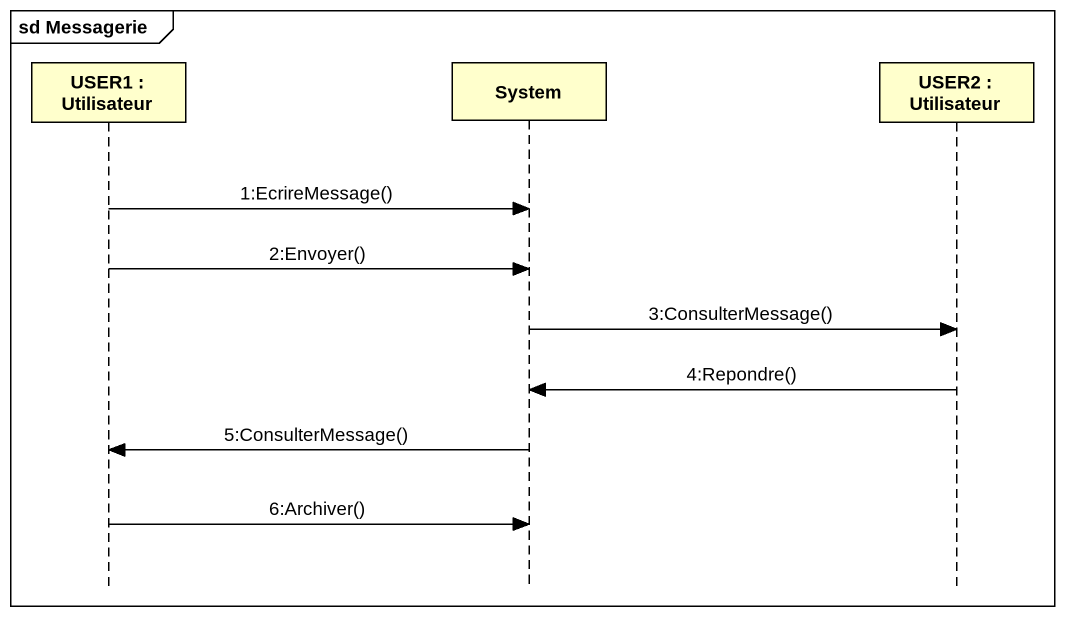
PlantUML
@startuml
mainframe sd Messagerie
hide footbox
participant "USER1 : Utilisateur" as USER1
participant System
participant "USER2 : Utilisateur" as USER2

USER1 -> System : 1:EcrireMessage()
USER1 -> System : 2:Envoyer()
System -> USER2 : 3:ConsulterMessage()
USER2 -> System : 4:Repondre()
System -> USER1 : 5:ConsulterMessage()
USER1 -> System : 6:Archiver()
@enduml
